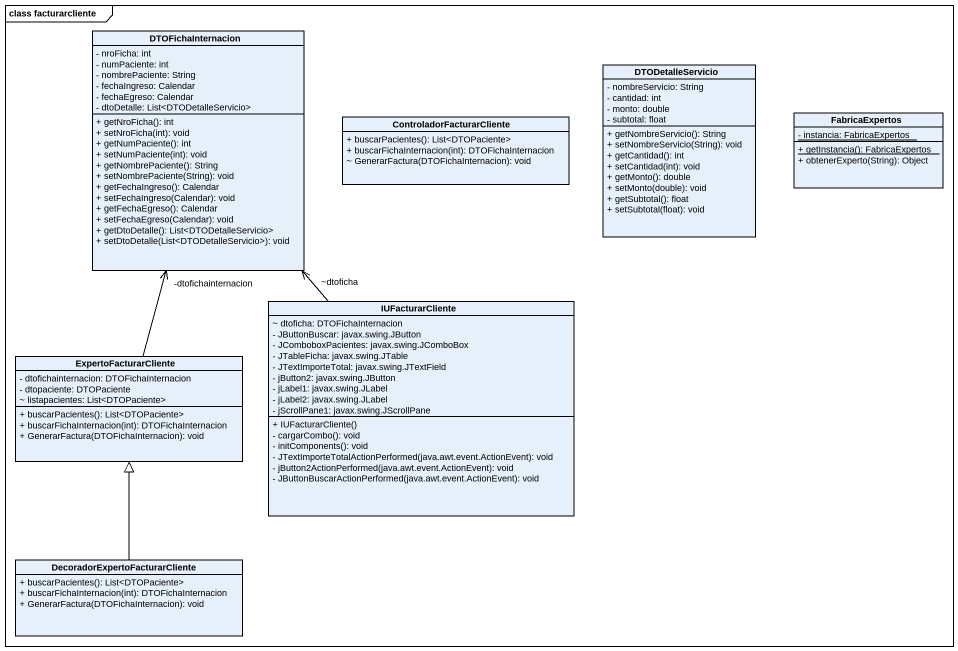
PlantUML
@startuml
mainframe class facturarcliente
hide circle
hide empty members
skinparam classAttributeIconSize 0
class DTOFichaInternacion {
  - nroFicha: int
  - numPaciente: int
  - nombrePaciente: String
  - fechaIngreso: Calendar
  - fechaEgreso: Calendar
  - dtoDetalle: List<DTODetalleServicio>
  + getNroFicha(): int
  + setNroFicha(int): void
  + getNumPaciente(): int
  + setNumPaciente(int): void
  + getNombrePaciente(): String
  + setNombrePaciente(String): void
  + getFechaIngreso(): Calendar
  + setFechaIngreso(Calendar): void
  + getFechaEgreso(): Calendar
  + setFechaEgreso(Calendar): void
  + getDtoDetalle(): List<DTODetalleServicio>
  + setDtoDetalle(List<DTODetalleServicio>): void
}
class DTODetalleServicio {
  - nombreServicio: String
  - cantidad: int
  - monto: double
  - subtotal: float
  + getNombreServicio(): String
  + setNombreServicio(String): void
  + getCantidad(): int
  + setCantidad(int): void
  + getMonto(): double
  + setMonto(double): void
  + getSubtotal(): float
  + setSubtotal(float): void
}
class ControladorFacturarCliente {
  + buscarPacientes(): List<DTOPaciente>
  + buscarFichaInternacion(int): DTOFichaInternacion
  ~ GenerarFactura(DTOFichaInternacion): void
}
class FabricaExpertos {
  {static} - instancia: FabricaExpertos
  {static} + getInstancia(): FabricaExpertos
  + obtenerExperto(String): Object
}
class IUFacturarCliente {
  ~ dtoficha: DTOFichaInternacion
  - JButtonBuscar: javax.swing.JButton
  - JComboboxPacientes: javax.swing.JComboBox
  - JTableFicha: javax.swing.JTable
  - JTextImporteTotal: javax.swing.JTextField
  - jButton2: javax.swing.JButton
  - jLabel1: javax.swing.JLabel
  - jLabel2: javax.swing.JLabel
  - jScrollPane1: javax.swing.JScrollPane
  + IUFacturarCliente()
  - cargarCombo(): void
  - initComponents(): void
  - JTextImporteTotalActionPerformed(java.awt.event.ActionEvent): void
  - jButton2ActionPerformed(java.awt.event.ActionEvent): void
  - JButtonBuscarActionPerformed(java.awt.event.ActionEvent): void
}
class ExpertoFacturarCliente {
  - dtofichainternacion: DTOFichaInternacion
  - dtopaciente: DTOPaciente
  ~ listapacientes: List<DTOPaciente>
  + buscarPacientes(): List<DTOPaciente>
  + buscarFichaInternacion(int): DTOFichaInternacion
  + GenerarFactura(DTOFichaInternacion): void
}
class "DecoradorExpertoFacturarCliente" as DecoradorExpertoFacturarClie {
  + buscarPacientes(): List<DTOPaciente>
  + buscarFichaInternacion(int): DTOFichaInternacion
  + GenerarFactura(DTOFichaInternacion): void
}
IUFacturarCliente -up-> "~dtoficha" DTOFichaInternacion
ExpertoFacturarCliente -up-> "-dtofichainternacion" DTOFichaInternacion
DecoradorExpertoFacturarClie -up-|> ExpertoFacturarCliente
@enduml
